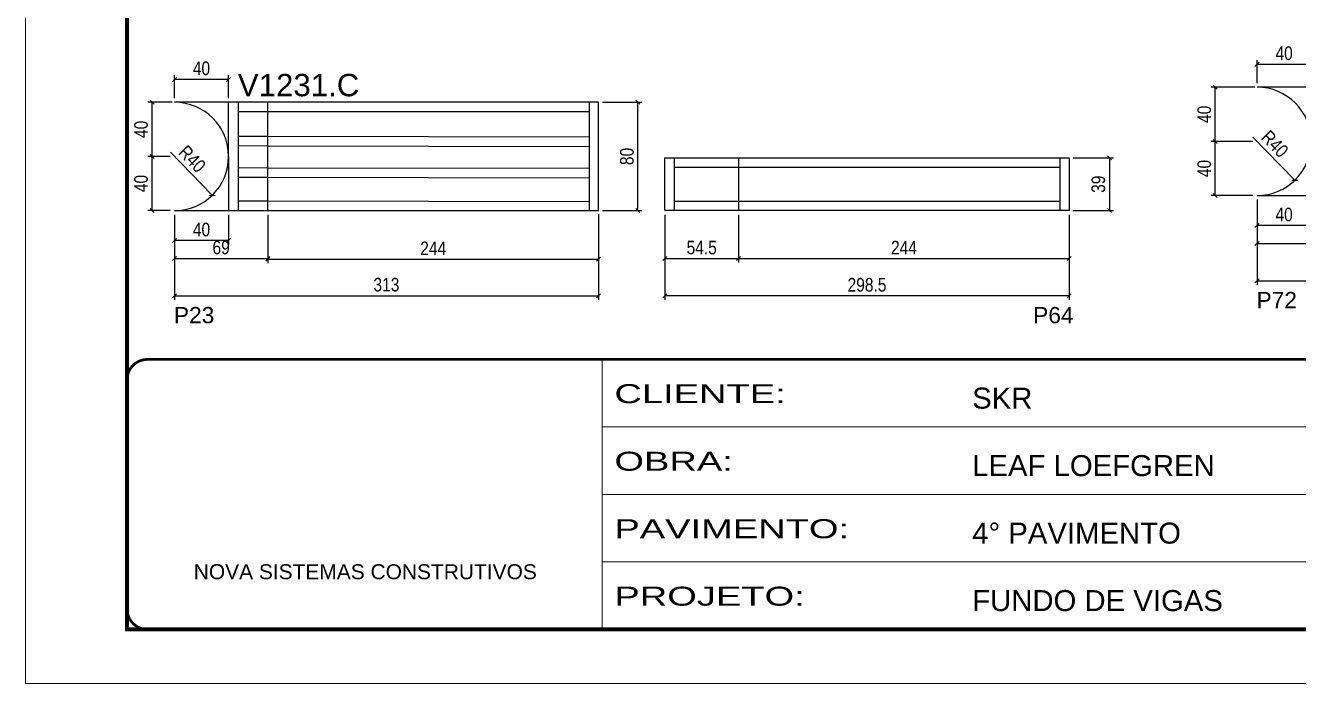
# Model space of a CAD drawing. Extents: x -4041 to 8212, y 239 to 4735.
# Drawn here: x -2456 to -1517, y 2537 to 3022 of the extents above; entities that cross this region are included whole.
import ezdxf

# ---------------------------------------------------------------- set-up
doc = ezdxf.new("R2010")
doc.units = 0
doc.linetypes.add('CONTINUO', pattern=[0])
doc.linetypes.add('DASHED', pattern=[0.75, 0.5, -0.25])
for name, color, linetype in [('5', 5, 'Continuous'), ('COTA', 241, 'Continuous'), ('NOMENCLATURA', 7, 'Continuous'), ('Painéis', 200, 'Continuous'), ('SARR_2.2x7', 40, 'Continuous')]:
    doc.layers.add(name, color=color, linetype=linetype)
doc.layers.add('Folhas', color=255, linetype='Continuous', lineweight=9)
doc.layers.add('SARRAFO DE PRESSAO', color=251, linetype='DASHED', lineweight=9)
doc.styles.add('ARIAL', font='arial.ttf')
doc.styles.add('COTA TECNICA', font='techl___.ttf', dxfattribs={"height": 10})
doc.styles.get("Standard").update_dxf_attribs({"font": 'arial.ttf'})
doc.styles.add('Tecnologia', font='')
doc.styles.get('Tecnologia').set_extended_font_data('Forgotten Futurist')
doc.dimstyles.new('PAINEL', dxfattribs={"dimtxt": 10, "dimasz": 3, "dimexe": 3, "dimexo": 3, "dimgap": 3, "dimtad": 1, "dimdec": 1, "dimzin": 12, "dimdsep": 46, "dimtxsty": 'COTA TECNICA', "dimblk1": 'OBLIQUE', "dimblk2": 'OBLIQUE', "dimsah": 1, "dimcen": 0.9, "dimclrd": 4, "dimclre": 4, "dimclrt": 240, "dimadec": 1, "dimazin": 3, "dimtfac": 1, "dimtdec": 1, "dimtmove": 0, "dimatfit": 3, "dimfxl": 1, "dimtolj": 1, "dimtzin": 12, "dimarcsym": 0})

# ---------------------------------------------------------------- blocks, each defined once
blk = doc.blocks.new('9999999999')
at = {"color": 30, "linetype": 'CONTINUO'}
for p, q in [((98564.56, 34230.21), (98564.56, 34429.45)), ((98564.56, 34379.64), (99583.98, 34379.64)), ((98564.56, 34329.83), (99487.98, 34329.83)), ((98564.56, 34280.02), (99487.98, 34280.02))]:
    blk.add_line(p, q, dxfattribs=at)
at = {"color": 30, "linetype": 'CONTINUO', "const_width": 2}
blk.add_lwpolyline([(99583.98, 34230.21), (99583.98, 34414.45, 0.414214), (99568.98, 34429.45), (98228.98, 34429.45, 0.414214), (98213.98, 34414.45), (98213.98, 34245.21, 0.414214), (98228.98, 34230.21), (99583.98, 34230.21)], format="xyb", dxfattribs=at)
at = {"layer": 'Folhas'}
blk.add_lwpolyline([(98138.98, 34190.21), (99623.98, 34190.21), (99623.98, 35240.21), (98138.98, 35240.21)], close=True, dxfattribs=at)
at = {"layer": 'Folhas', "color": 30, "const_width": 3}
blk.add_lwpolyline([(98213.98, 34230.21), (99583.98, 34230.21), (99583.98, 35200.21), (98213.98, 35200.21)], close=True, dxfattribs=at)
at = {"color": 7, "linetype": 'Continuous', "ltscale": 5, "style": 'ARIAL'}
for s, height, p in [('SKR', 15.483, (98837.68, 34393.13)), ('LEAF LOEFGREN', 15.4829, (98837.68, 34343.32)), ('4° PAVIMENTO', 15.4829, (98837.68, 34293.51)), ('NOVA SISTEMAS CONSTRUTIVOS', 11.0592, (98263.19, 34267.21)), ('FUNDO DE VIGAS', 15.4829, (98837.68, 34243.7))]:
    blk.add_text(s, height=height, dxfattribs=at).set_placement(p)
at = {"layer": 'Folhas', "color": 7, "style": 'Tecnologia', "width": 1.5}
for s, p in [('CLIENTE:', (98573.65, 34397.17)), ('OBRA:', (98573.65, 34347.31)), ('PAVIMENTO:', (98573.65, 34297.5)), ('PROJETO:', (98573.65, 34247.69))]:
    blk.add_text(s, height=14, dxfattribs=at).set_placement(p)
blk = doc.blocks.new('_Oblique')
at = {"color": 0, "linetype": 'ByBlock', "lineweight": -2}
blk.add_line((-0.5, -0.5), (0.5, 0.5), dxfattribs=at)
blk = doc.blocks.new('*D39')
at = {"layer": 'COTA', "color": 4, "lineweight": -2, "transparency": 16777216}
for p, q in [((-2346.37, 2882.73), (-2346.37, 2819.8)), ((-2033.37, 2882.73), (-2033.37, 2819.8)), ((-2346.37, 2822.8), (-2033.37, 2822.8))]:
    blk.add_line(p, q, dxfattribs=at)
at = {"layer": 'Defpoints', "color": 0, "transparency": 16777216}
for p in [(-2346.37, 2885.73), (-2033.37, 2885.73), (-2033.37, 2822.8)]:
    blk.add_point(p, dxfattribs=at)
at = {"layer": 'COTA', "color": 4, "lineweight": -2, "transparency": 16777216, "xscale": 3, "yscale": 3, "zscale": 3, "rotation": 180}
blk.add_blockref('_Oblique', (-2346.37, 2822.8), dxfattribs=at)
at = {"layer": 'COTA', "color": 4, "lineweight": -2, "transparency": 16777216, "xscale": 3, "yscale": 3, "zscale": 3}
blk.add_blockref('_Oblique', (-2033.37, 2822.8), dxfattribs=at)
at = {"layer": 'COTA', "color": 240, "transparency": 16777216, "insert": (-2189.87, 2831.02), "char_height": 10, "attachment_point": 5, "style": 'COTA TECNICA'}
blk.add_mtext('\\A1;313', dxfattribs=at)
blk = doc.blocks.new('*D40')
at = {"layer": 'COTA', "color": 4, "lineweight": -2, "transparency": 16777216}
for p, q in [((-1984.44, 2882.73), (-1984.44, 2819.8)), ((-1685.94, 2882.73), (-1685.94, 2819.8)), ((-1685.94, 2822.8), (-1984.44, 2822.8))]:
    blk.add_line(p, q, dxfattribs=at)
at = {"layer": 'Defpoints', "color": 0, "transparency": 16777216}
for p in [(-1984.44, 2885.73), (-1685.94, 2885.73), (-1984.44, 2822.8)]:
    blk.add_point(p, dxfattribs=at)
at = {"layer": 'COTA', "color": 4, "lineweight": -2, "transparency": 16777216, "xscale": 3, "yscale": 3, "zscale": 3, "rotation": 180}
blk.add_blockref('_Oblique', (-1984.44, 2822.8), dxfattribs=at)
at = {"layer": 'COTA', "color": 4, "lineweight": -2, "transparency": 16777216, "xscale": 3, "yscale": 3, "zscale": 3}
blk.add_blockref('_Oblique', (-1685.94, 2822.8), dxfattribs=at)
at = {"layer": 'COTA', "color": 240, "transparency": 16777216, "insert": (-1835.19, 2830.94), "char_height": 10, "attachment_point": 5, "style": 'COTA TECNICA'}
blk.add_mtext('\\A1;298.5', dxfattribs=at)
blk = doc.blocks.new('*D41')
at = {"layer": 'COTA', "color": 4, "lineweight": -2, "transparency": 16777216}
for p, q in [((-1682.94, 2924.73), (-1653.2, 2924.73)), ((-1656.2, 2924.73), (-1656.2, 2885.73)), ((-1682.94, 2885.73), (-1653.2, 2885.73))]:
    blk.add_line(p, q, dxfattribs=at)
at = {"layer": 'Defpoints', "color": 0, "transparency": 16777216}
for p in [(-1685.94, 2924.73), (-1685.94, 2885.73), (-1656.2, 2885.73)]:
    blk.add_point(p, dxfattribs=at)
at = {"layer": 'COTA', "color": 4, "lineweight": -2, "transparency": 16777216, "xscale": 3, "yscale": 3, "zscale": 3}
for p, rotation in [((-1656.2, 2924.73), 90), ((-1656.2, 2885.73), 270)]:
    blk.add_blockref('_Oblique', p, dxfattribs=dict(at, rotation=rotation))
at = {"layer": 'COTA', "color": 240, "transparency": 16777216, "insert": (-1664.45, 2905.23), "char_height": 10, "attachment_point": 5, "rotation": 90, "style": 'COTA TECNICA'}
blk.add_mtext('\\A1;39', dxfattribs=at)
blk = doc.blocks.new('*D42')
at = {"layer": 'COTA', "color": 4, "lineweight": -2, "transparency": 16777216}
for p, q in [((-2349.37, 2925.73), (-2365.86, 2925.73)), ((-2362.86, 2885.73), (-2362.86, 2925.73)), ((-2349.37, 2885.73), (-2365.86, 2885.73))]:
    blk.add_line(p, q, dxfattribs=at)
at = {"layer": 'Defpoints', "color": 0, "transparency": 16777216}
for p in [(-2362.86, 2925.73), (-2346.37, 2925.73), (-2346.37, 2885.73)]:
    blk.add_point(p, dxfattribs=at)
at = {"layer": 'COTA', "color": 4, "lineweight": -2, "transparency": 16777216, "xscale": 3, "yscale": 3, "zscale": 3}
for p, rotation in [((-2362.86, 2925.73), 90), ((-2362.86, 2885.73), 270)]:
    blk.add_blockref('_Oblique', p, dxfattribs=dict(at, rotation=rotation))
at = {"layer": 'COTA', "color": 240, "transparency": 16777216, "insert": (-2370.96, 2905.73), "char_height": 10, "attachment_point": 5, "rotation": 90, "style": 'COTA TECNICA'}
blk.add_mtext('\\A1;40', dxfattribs=at)
blk = doc.blocks.new('*D43')
at = {"layer": 'COTA', "color": 4, "lineweight": -2, "transparency": 16777216}
for p, q in [((-2348.1, 2965.71), (-2365.86, 2965.71)), ((-2362.86, 2925.73), (-2362.86, 2965.71)), ((-2349.37, 2925.73), (-2365.86, 2925.73))]:
    blk.add_line(p, q, dxfattribs=at)
at = {"layer": 'Defpoints', "color": 0, "transparency": 16777216}
for p in [(-2362.86, 2965.71), (-2345.1, 2965.71), (-2346.37, 2925.73)]:
    blk.add_point(p, dxfattribs=at)
at = {"layer": 'COTA', "color": 4, "lineweight": -2, "transparency": 16777216, "xscale": 3, "yscale": 3, "zscale": 3}
for p, rotation in [((-2362.86, 2965.71), 90), ((-2362.86, 2925.73), 270)]:
    blk.add_blockref('_Oblique', p, dxfattribs=dict(at, rotation=rotation))
at = {"layer": 'COTA', "color": 240, "transparency": 16777216, "insert": (-2370.96, 2945.72), "char_height": 10, "attachment_point": 5, "rotation": 90, "style": 'COTA TECNICA'}
blk.add_mtext('\\A1;40', dxfattribs=at)
blk = doc.blocks.new('*D44')
at = {"layer": 'COTA', "color": 4, "lineweight": -2, "transparency": 16777216}
for p, q in [((-2346.37, 2968.73), (-2346.37, 2985.62)), ((-2306.37, 2982.62), (-2346.37, 2982.62)), ((-2306.37, 2968.73), (-2306.37, 2985.62))]:
    blk.add_line(p, q, dxfattribs=at)
at = {"layer": 'Defpoints', "color": 0, "transparency": 16777216}
for p in [(-2346.37, 2982.62), (-2346.37, 2965.73), (-2306.37, 2965.73)]:
    blk.add_point(p, dxfattribs=at)
at = {"layer": 'COTA', "color": 4, "lineweight": -2, "transparency": 16777216, "xscale": 3, "yscale": 3, "zscale": 3, "rotation": 180}
blk.add_blockref('_Oblique', (-2346.37, 2982.62), dxfattribs=at)
at = {"layer": 'COTA', "color": 4, "lineweight": -2, "transparency": 16777216, "xscale": 3, "yscale": 3, "zscale": 3}
blk.add_blockref('_Oblique', (-2306.37, 2982.62), dxfattribs=at)
at = {"layer": 'COTA', "color": 240, "transparency": 16777216, "insert": (-2326.37, 2990.72), "char_height": 10, "attachment_point": 5, "style": 'COTA TECNICA'}
blk.add_mtext('\\A1;40', dxfattribs=at)
blk = doc.blocks.new('*D45')
at = {"layer": 'COTA', "color": 4, "lineweight": -2, "transparency": 16777216}
for p, q in [((-2346.37, 2882.73), (-2346.37, 2860.61)), ((-2306.37, 2882.73), (-2306.37, 2860.61)), ((-2306.37, 2863.61), (-2346.37, 2863.61))]:
    blk.add_line(p, q, dxfattribs=at)
at = {"layer": 'Defpoints', "color": 0, "transparency": 16777216}
for p in [(-2346.37, 2885.73), (-2306.37, 2885.73), (-2346.37, 2863.61)]:
    blk.add_point(p, dxfattribs=at)
at = {"layer": 'COTA', "color": 4, "lineweight": -2, "transparency": 16777216, "xscale": 3, "yscale": 3, "zscale": 3, "rotation": 180}
blk.add_blockref('_Oblique', (-2346.37, 2863.61), dxfattribs=at)
at = {"layer": 'COTA', "color": 4, "lineweight": -2, "transparency": 16777216, "xscale": 3, "yscale": 3, "zscale": 3}
blk.add_blockref('_Oblique', (-2306.37, 2863.61), dxfattribs=at)
at = {"layer": 'COTA', "color": 240, "transparency": 16777216, "insert": (-2326.37, 2871.71), "char_height": 10, "attachment_point": 5, "style": 'COTA TECNICA'}
blk.add_mtext('\\A1;40', dxfattribs=at)
blk = doc.blocks.new('*D46')
at = {"layer": 'COTA', "color": 4, "lineweight": -2, "transparency": 16777216}
blk.add_line((-2349.35, 2928.79), (-2318.5, 2897.04), dxfattribs=at)
at = {"layer": 'Defpoints', "color": 0, "transparency": 16777216}
for p in [(-2346.37, 2925.73), (-2318.5, 2897.04)]:
    blk.add_point(p, dxfattribs=at)
at = {"layer": 'COTA', "color": 4, "lineweight": -2, "transparency": 16777216, "xscale": 3, "yscale": 3, "zscale": 3, "rotation": 314.1689879656073}
blk.add_blockref('_Oblique', (-2318.5, 2897.04), dxfattribs=at)
at = {"layer": 'COTA', "color": 240, "transparency": 16777216, "insert": (-2333.24, 2923.84), "char_height": 10, "attachment_point": 5, "rotation": 314.16899, "style": 'COTA TECNICA'}
blk.add_mtext('\\A1;R40', dxfattribs=at)
blk = doc.blocks.new('*D47')
at = {"layer": 'COTA', "color": 4, "lineweight": -2, "transparency": 16777216}
for p, q in [((-2030.37, 2965.73), (-2001.28, 2965.73)), ((-2004.28, 2885.73), (-2004.28, 2965.73)), ((-2030.37, 2885.73), (-2001.28, 2885.73))]:
    blk.add_line(p, q, dxfattribs=at)
at = {"layer": 'Defpoints', "color": 0, "transparency": 16777216}
for p in [(-2033.37, 2965.73), (-2004.28, 2965.73), (-2033.37, 2885.73)]:
    blk.add_point(p, dxfattribs=at)
at = {"layer": 'COTA', "color": 4, "lineweight": -2, "transparency": 16777216, "xscale": 3, "yscale": 3, "zscale": 3}
for p, rotation in [((-2004.28, 2965.73), 90), ((-2004.28, 2885.73), 270)]:
    blk.add_blockref('_Oblique', p, dxfattribs=dict(at, rotation=rotation))
at = {"layer": 'COTA', "color": 240, "transparency": 16777216, "insert": (-2012.4, 2925.73), "char_height": 10, "attachment_point": 5, "rotation": 90, "style": 'COTA TECNICA'}
blk.add_mtext('\\A1;80', dxfattribs=at)
blk = doc.blocks.new('*D110')
at = {"layer": 'COTA', "color": 4, "lineweight": -2, "transparency": 16777216}
for p, q in [((-2346.37, 2882.73), (-2346.37, 2847.33)), ((-2277.37, 2882.73), (-2277.37, 2847.33)), ((-2346.37, 2850.33), (-2277.37, 2850.33))]:
    blk.add_line(p, q, dxfattribs=at)
at = {"layer": 'Defpoints', "color": 0, "transparency": 16777216}
for p in [(-2346.37, 2885.73), (-2277.37, 2885.73), (-2277.37, 2850.33)]:
    blk.add_point(p, dxfattribs=at)
at = {"layer": 'COTA', "color": 4, "lineweight": -2, "transparency": 16777216, "xscale": 3, "yscale": 3, "zscale": 3, "rotation": 180}
blk.add_blockref('_Oblique', (-2346.37, 2850.33), dxfattribs=at)
at = {"layer": 'COTA', "color": 4, "lineweight": -2, "transparency": 16777216, "xscale": 3, "yscale": 3, "zscale": 3}
blk.add_blockref('_Oblique', (-2277.37, 2850.33), dxfattribs=at)
at = {"layer": 'COTA', "color": 240, "transparency": 16777216, "insert": (-2311.87, 2858.46), "char_height": 10, "attachment_point": 5, "style": 'COTA TECNICA'}
blk.add_mtext('\\A1;69', dxfattribs=at)
blk = doc.blocks.new('*D111')
at = {"layer": 'COTA', "color": 4, "lineweight": -2, "transparency": 16777216}
for p, q in [((-2277.37, 2882.73), (-2277.37, 2846.83)), ((-2033.37, 2883.23), (-2033.37, 2846.83)), ((-2277.37, 2849.83), (-2033.37, 2849.83))]:
    blk.add_line(p, q, dxfattribs=at)
at = {"layer": 'Defpoints', "color": 0, "transparency": 16777216}
for p in [(-2277.37, 2885.73), (-2033.37, 2886.23), (-2033.37, 2849.83)]:
    blk.add_point(p, dxfattribs=at)
at = {"layer": 'COTA', "color": 4, "lineweight": -2, "transparency": 16777216, "xscale": 3, "yscale": 3, "zscale": 3, "rotation": 180}
blk.add_blockref('_Oblique', (-2277.37, 2849.83), dxfattribs=at)
at = {"layer": 'COTA', "color": 4, "lineweight": -2, "transparency": 16777216, "xscale": 3, "yscale": 3, "zscale": 3}
blk.add_blockref('_Oblique', (-2033.37, 2849.83), dxfattribs=at)
at = {"layer": 'COTA', "color": 240, "transparency": 16777216, "insert": (-2155.37, 2857.9), "char_height": 10, "attachment_point": 5, "style": 'COTA TECNICA'}
blk.add_mtext('\\A1;244', dxfattribs=at)
blk = doc.blocks.new('*D112')
at = {"layer": 'COTA', "color": 4, "lineweight": -2, "transparency": 16777216}
for p, q in [((-1984.44, 2882.73), (-1984.44, 2847.33)), ((-1929.94, 2882.73), (-1929.94, 2847.33)), ((-1984.44, 2850.33), (-1929.94, 2850.33))]:
    blk.add_line(p, q, dxfattribs=at)
at = {"layer": 'Defpoints', "color": 0, "transparency": 16777216}
for p in [(-1984.44, 2885.73), (-1929.94, 2885.73), (-1929.94, 2850.33)]:
    blk.add_point(p, dxfattribs=at)
at = {"layer": 'COTA', "color": 4, "lineweight": -2, "transparency": 16777216, "xscale": 3, "yscale": 3, "zscale": 3, "rotation": 180}
blk.add_blockref('_Oblique', (-1984.44, 2850.33), dxfattribs=at)
at = {"layer": 'COTA', "color": 4, "lineweight": -2, "transparency": 16777216, "xscale": 3, "yscale": 3, "zscale": 3}
blk.add_blockref('_Oblique', (-1929.94, 2850.33), dxfattribs=at)
at = {"layer": 'COTA', "color": 240, "transparency": 16777216, "insert": (-1957.19, 2858.44), "char_height": 10, "attachment_point": 5, "style": 'COTA TECNICA'}
blk.add_mtext('\\A1;54.5', dxfattribs=at)
blk = doc.blocks.new('*D113')
at = {"layer": 'COTA', "color": 4, "lineweight": -2, "transparency": 16777216}
for p, q in [((-1929.94, 2882.73), (-1929.94, 2847.33)), ((-1685.94, 2882.73), (-1685.94, 2847.33)), ((-1929.94, 2850.33), (-1685.94, 2850.33))]:
    blk.add_line(p, q, dxfattribs=at)
at = {"layer": 'Defpoints', "color": 0, "transparency": 16777216}
for p in [(-1929.94, 2885.73), (-1685.94, 2885.73), (-1685.94, 2850.33)]:
    blk.add_point(p, dxfattribs=at)
at = {"layer": 'COTA', "color": 4, "lineweight": -2, "transparency": 16777216, "xscale": 3, "yscale": 3, "zscale": 3, "rotation": 180}
blk.add_blockref('_Oblique', (-1929.94, 2850.33), dxfattribs=at)
at = {"layer": 'COTA', "color": 4, "lineweight": -2, "transparency": 16777216, "xscale": 3, "yscale": 3, "zscale": 3}
blk.add_blockref('_Oblique', (-1685.94, 2850.33), dxfattribs=at)
at = {"layer": 'COTA', "color": 240, "transparency": 16777216, "insert": (-1807.94, 2858.4), "char_height": 10, "attachment_point": 5, "style": 'COTA TECNICA'}
blk.add_mtext('\\A1;244', dxfattribs=at)
blk = doc.blocks.new('*D56')
at = {"layer": 'COTA', "color": 4, "lineweight": -2, "transparency": 16777216}
for p, q in [((-1547.34, 2893.83), (-1547.34, 2830.91)), ((-1091.34, 2893.83), (-1091.34, 2830.91)), ((-1547.34, 2833.91), (-1091.34, 2833.91))]:
    blk.add_line(p, q, dxfattribs=at)
at = {"layer": 'Defpoints', "color": 0, "transparency": 16777216}
for p in [(-1547.34, 2896.83), (-1091.34, 2896.83), (-1091.34, 2833.91)]:
    blk.add_point(p, dxfattribs=at)
at = {"layer": 'COTA', "color": 4, "lineweight": -2, "transparency": 16777216, "xscale": 3, "yscale": 3, "zscale": 3, "rotation": 180}
blk.add_blockref('_Oblique', (-1547.34, 2833.91), dxfattribs=at)
at = {"layer": 'COTA', "color": 4, "lineweight": -2, "transparency": 16777216, "xscale": 3, "yscale": 3, "zscale": 3}
blk.add_blockref('_Oblique', (-1091.34, 2833.91), dxfattribs=at)
at = {"layer": 'COTA', "color": 240, "transparency": 16777216, "insert": (-1319.34, 2842.02), "char_height": 10, "attachment_point": 5, "style": 'COTA TECNICA'}
blk.add_mtext('\\A1;456', dxfattribs=at)
blk = doc.blocks.new('*D57')
at = {"layer": 'COTA', "color": 4, "lineweight": -2, "transparency": 16777216}
for p, q in [((-1550.34, 2936.83), (-1581.15, 2936.83)), ((-1578.15, 2896.83), (-1578.15, 2936.83)), ((-1550.34, 2896.83), (-1581.15, 2896.83))]:
    blk.add_line(p, q, dxfattribs=at)
at = {"layer": 'Defpoints', "color": 0, "transparency": 16777216}
for p in [(-1578.15, 2936.83), (-1547.34, 2936.83), (-1547.34, 2896.83)]:
    blk.add_point(p, dxfattribs=at)
at = {"layer": 'COTA', "color": 4, "lineweight": -2, "transparency": 16777216, "xscale": 3, "yscale": 3, "zscale": 3}
for p, rotation in [((-1578.15, 2936.83), 90), ((-1578.15, 2896.83), 270)]:
    blk.add_blockref('_Oblique', p, dxfattribs=dict(at, rotation=rotation))
at = {"layer": 'COTA', "color": 240, "transparency": 16777216, "insert": (-1586.25, 2916.83), "char_height": 10, "attachment_point": 5, "rotation": 90, "style": 'COTA TECNICA'}
blk.add_mtext('\\A1;40', dxfattribs=at)
blk = doc.blocks.new('*D58')
at = {"layer": 'COTA', "color": 4, "lineweight": -2, "transparency": 16777216}
for p, q in [((-1549.07, 2976.81), (-1581.15, 2976.81)), ((-1578.15, 2936.83), (-1578.15, 2976.81)), ((-1550.34, 2936.83), (-1581.15, 2936.83))]:
    blk.add_line(p, q, dxfattribs=at)
at = {"layer": 'Defpoints', "color": 0, "transparency": 16777216}
for p in [(-1578.15, 2976.81), (-1546.07, 2976.81), (-1547.34, 2936.83)]:
    blk.add_point(p, dxfattribs=at)
at = {"layer": 'COTA', "color": 4, "lineweight": -2, "transparency": 16777216, "xscale": 3, "yscale": 3, "zscale": 3}
for p, rotation in [((-1578.15, 2976.81), 90), ((-1578.15, 2936.83), 270)]:
    blk.add_blockref('_Oblique', p, dxfattribs=dict(at, rotation=rotation))
at = {"layer": 'COTA', "color": 240, "transparency": 16777216, "insert": (-1586.25, 2956.82), "char_height": 10, "attachment_point": 5, "rotation": 90, "style": 'COTA TECNICA'}
blk.add_mtext('\\A1;40', dxfattribs=at)
blk = doc.blocks.new('*D59')
at = {"layer": 'COTA', "color": 4, "lineweight": -2, "transparency": 16777216}
for p, q in [((-1547.34, 2979.83), (-1547.34, 2996.72)), ((-1507.34, 2993.72), (-1547.34, 2993.72)), ((-1507.34, 2979.83), (-1507.34, 2996.72))]:
    blk.add_line(p, q, dxfattribs=at)
at = {"layer": 'Defpoints', "color": 0, "transparency": 16777216}
for p in [(-1547.34, 2993.72), (-1547.34, 2976.83), (-1507.34, 2976.83)]:
    blk.add_point(p, dxfattribs=at)
at = {"layer": 'COTA', "color": 4, "lineweight": -2, "transparency": 16777216, "xscale": 3, "yscale": 3, "zscale": 3, "rotation": 180}
blk.add_blockref('_Oblique', (-1547.34, 2993.72), dxfattribs=at)
at = {"layer": 'COTA', "color": 4, "lineweight": -2, "transparency": 16777216, "xscale": 3, "yscale": 3, "zscale": 3}
blk.add_blockref('_Oblique', (-1507.34, 2993.72), dxfattribs=at)
at = {"layer": 'COTA', "color": 240, "transparency": 16777216, "insert": (-1527.34, 3001.83), "char_height": 10, "attachment_point": 5, "style": 'COTA TECNICA'}
blk.add_mtext('\\A1;40', dxfattribs=at)
blk = doc.blocks.new('*D60')
at = {"layer": 'COTA', "color": 4, "lineweight": -2, "transparency": 16777216}
for p, q in [((-1547.34, 2893.83), (-1547.34, 2871.71)), ((-1507.34, 2893.83), (-1507.34, 2871.71)), ((-1507.34, 2874.71), (-1547.34, 2874.71))]:
    blk.add_line(p, q, dxfattribs=at)
at = {"layer": 'Defpoints', "color": 0, "transparency": 16777216}
for p in [(-1547.34, 2896.83), (-1507.34, 2896.83), (-1547.34, 2874.71)]:
    blk.add_point(p, dxfattribs=at)
at = {"layer": 'COTA', "color": 4, "lineweight": -2, "transparency": 16777216, "xscale": 3, "yscale": 3, "zscale": 3, "rotation": 180}
blk.add_blockref('_Oblique', (-1547.34, 2874.71), dxfattribs=at)
at = {"layer": 'COTA', "color": 4, "lineweight": -2, "transparency": 16777216, "xscale": 3, "yscale": 3, "zscale": 3}
blk.add_blockref('_Oblique', (-1507.34, 2874.71), dxfattribs=at)
at = {"layer": 'COTA', "color": 240, "transparency": 16777216, "insert": (-1527.34, 2882.81), "char_height": 10, "attachment_point": 5, "style": 'COTA TECNICA'}
blk.add_mtext('\\A1;40', dxfattribs=at)
blk = doc.blocks.new('*D61')
at = {"layer": 'COTA', "color": 4, "lineweight": -2, "transparency": 16777216}
blk.add_line((-1550.32, 2939.9), (-1519.47, 2908.14), dxfattribs=at)
at = {"layer": 'Defpoints', "color": 0, "transparency": 16777216}
for p in [(-1547.34, 2936.83), (-1519.47, 2908.14)]:
    blk.add_point(p, dxfattribs=at)
at = {"layer": 'COTA', "color": 4, "lineweight": -2, "transparency": 16777216, "xscale": 3, "yscale": 3, "zscale": 3, "rotation": 314.1689879656087}
blk.add_blockref('_Oblique', (-1519.47, 2908.14), dxfattribs=at)
at = {"layer": 'COTA', "color": 240, "transparency": 16777216, "insert": (-1534.21, 2934.95), "char_height": 10, "attachment_point": 5, "rotation": 314.16899, "style": 'COTA TECNICA'}
blk.add_mtext('\\A1;R40', dxfattribs=at)
blk = doc.blocks.new('*D133')
at = {"layer": 'COTA', "color": 4, "lineweight": -2, "transparency": 16777216}
for p, q in [((-1547.34, 2893.83), (-1547.34, 2858.44)), ((-1330.84, 2893.83), (-1330.84, 2858.44)), ((-1547.34, 2861.44), (-1330.84, 2861.44))]:
    blk.add_line(p, q, dxfattribs=at)
at = {"layer": 'Defpoints', "color": 0, "transparency": 16777216}
for p in [(-1547.34, 2896.83), (-1330.84, 2896.83), (-1330.84, 2861.44)]:
    blk.add_point(p, dxfattribs=at)
at = {"layer": 'COTA', "color": 4, "lineweight": -2, "transparency": 16777216, "xscale": 3, "yscale": 3, "zscale": 3, "rotation": 180}
blk.add_blockref('_Oblique', (-1547.34, 2861.44), dxfattribs=at)
at = {"layer": 'COTA', "color": 4, "lineweight": -2, "transparency": 16777216, "xscale": 3, "yscale": 3, "zscale": 3}
blk.add_blockref('_Oblique', (-1330.84, 2861.44), dxfattribs=at)
at = {"layer": 'COTA', "color": 240, "transparency": 16777216, "insert": (-1439.09, 2869.55), "char_height": 10, "attachment_point": 5, "style": 'COTA TECNICA'}
blk.add_mtext('\\A1;216.5', dxfattribs=at)

msp = doc.modelspace()

# ---------------------------------------------------------------- linework, layer by layer
at = {"layer": 'Painéis'}
for p, q in [((-1143.84, 2976.83), (-1547.34, 2976.83)), ((-2033.37, 2965.73), (-2346.37, 2965.73)), ((-2277.37, 2885.73), (-2277.37, 2965.73)), ((-2033.37, 2886.23), (-2033.37, 2965.73)), ((-1984.44, 2885.73), (-1984.44, 2924.73)), ((-1984.44, 2924.73), (-1685.94, 2924.73)), ((-1929.94, 2924.73), (-1929.94, 2885.73)), ((-1685.94, 2924.73), (-1685.94, 2885.73)), ((-1547.34, 2896.83), (-1091.34, 2896.83)), ((-2346.37, 2885.73), (-2215.37, 2885.73)), ((-2215.37, 2885.73), (-2033.37, 2885.73)), ((-2033.37, 2885.73), (-2033.37, 2886.23)), ((-1685.94, 2885.73), (-1984.44, 2885.73))]:
    msp.add_line(p, q, dxfattribs=at)
for centre in [(-1547.34, 2936.83), (-2346.37, 2925.73)]:
    msp.add_arc(centre, 40, 270, 90, dxfattribs=at)
at = {"layer": 'SARR_2.2x7', "linetype": 'Continuous'}
for p, q in [((-2306.37, 2925.73), (-2306.37, 2965.73)), ((-2299.37, 2965.73), (-2299.37, 2885.73)), ((-2040.37, 2965.73), (-2040.37, 2885.73)), ((-2277.37, 2958.73), (-2299.37, 2958.73)), ((-2040.37, 2958.73), (-2277.37, 2958.73)), ((-2277.37, 2940.39), (-2299.37, 2940.44)), ((-2277.37, 2933.39), (-2299.37, 2933.44)), ((-2040.37, 2939.94), (-2277.37, 2940.39)), ((-2040.37, 2932.94), (-2277.37, 2933.39)), ((-2306.37, 2925.73), (-2306.37, 2885.73)), ((-1977.44, 2924.73), (-1977.44, 2885.73)), ((-1692.94, 2924.73), (-1692.94, 2885.73)), ((-2277.37, 2917.18), (-2299.37, 2917.22)), ((-2040.37, 2916.72), (-2277.37, 2917.18)), ((-1977.44, 2917.73), (-1692.94, 2917.73)), ((-2277.37, 2910.18), (-2299.37, 2910.22)), ((-2040.37, 2909.72), (-2277.37, 2910.18)), ((-2277.37, 2892.68), (-2299.37, 2892.73)), ((-2040.37, 2892.23), (-2277.37, 2892.68)), ((-1977.44, 2892.73), (-1692.94, 2892.73))]:
    msp.add_line(p, q, dxfattribs=at)

# ---------------------------------------------------------------- block references
at = {"layer": 'SARRAFO DE PRESSAO', "color": 6, "linetype": 'ByBlock'}
msp.add_blockref('9999999999', (-100595.27, -31653.56), dxfattribs=at)

# ---------------------------------------------------------------- texts
at = {"layer": '5', "linetype": 'Continuous'}
for s, p in [('P72', (-1547.71, 2813.71)), ('P23', (-2346.74, 2802.6)), ('P64', (-1712.56, 2802.6))]:
    msp.add_text(s, height=12, rotation=359.99996, dxfattribs=at).set_placement(p)
at = {"layer": 'NOMENCLATURA', "linetype": 'Continuous'}
msp.add_text('V1231.C', height=16.5, dxfattribs=at).set_placement((-2299.57, 2970.16))

# ---------------------------------------------------------------- dimensions: what is measured, and where the dimension line sits
at = {"layer": 'COTA'}
for base, p1, p2, picture, middle in [((-1547.34, 2993.72), (-1507.34, 2976.83), (-1547.34, 2976.83), '*D59', (-1527.34, 3001.83)), ((-2346.37, 2982.62), (-2306.37, 2965.73), (-2346.37, 2965.73), '*D44', (-2326.37, 2990.72)), ((-1091.34, 2833.91), (-1547.34, 2896.83), (-1091.34, 2896.83), '*D56', (-1319.34, 2842.02)), ((-1547.34, 2874.71), (-1507.34, 2896.83), (-1547.34, 2896.83), '*D60', (-1527.34, 2882.81)), ((-1330.84, 2861.44), (-1547.34, 2896.83), (-1330.84, 2896.83), '*D133', (-1439.09, 2869.55)), ((-2033.37, 2822.8), (-2346.37, 2885.73), (-2033.37, 2885.73), '*D39', (-2189.87, 2831.02)), ((-2346.37, 2863.61), (-2306.37, 2885.73), (-2346.37, 2885.73), '*D45', (-2326.37, 2871.71)), ((-2277.37, 2850.33), (-2346.37, 2885.73), (-2277.37, 2885.73), '*D110', (-2311.87, 2858.46)), ((-1984.44, 2822.8), (-1685.94, 2885.73), (-1984.44, 2885.73), '*D40', (-1835.19, 2830.94)), ((-1929.94, 2850.33), (-1984.44, 2885.73), (-1929.94, 2885.73), '*D112', (-1957.19, 2858.44))]:
    dim = msp.add_linear_dim(base=base, p1=p1, p2=p2, dimstyle='PAINEL', dxfattribs=at)
    dim.commit()
    dim.dimension.update_dxf_attribs({"geometry": picture, "text_midpoint": middle})
for base, p1, p2, picture, middle in [((-1578.15, 2976.81), (-1547.34, 2936.83), (-1546.07, 2976.81), '*D58', (-1586.25, 2956.82)), ((-2362.86, 2965.71), (-2346.37, 2925.73), (-2345.1, 2965.71), '*D43', (-2370.96, 2945.72)), ((-2004.28, 2965.73), (-2033.37, 2885.73), (-2033.37, 2965.73), '*D47', (-2012.4, 2925.73)), ((-1578.15, 2936.83), (-1547.34, 2896.83), (-1547.34, 2936.83), '*D57', (-1586.25, 2916.83)), ((-2362.86, 2925.73), (-2346.37, 2885.73), (-2346.37, 2925.73), '*D42', (-2370.96, 2905.73)), ((-1656.2, 2885.73), (-1685.94, 2924.73), (-1685.94, 2885.73), '*D41', (-1664.45, 2905.23))]:
    dim = msp.add_linear_dim(base=base, p1=p1, p2=p2, angle=90, dimstyle='PAINEL', dxfattribs=at)
    dim.commit()
    dim.dimension.update_dxf_attribs({"geometry": picture, "text_midpoint": middle})
for center, mpoint, picture, middle in [((-1547.34, 2936.83), (-1519.47, 2908.14), '*D61', (-1540.02, 2929.3)), ((-2346.37, 2925.73), (-2318.5, 2897.04), '*D46', (-2339.05, 2918.19))]:
    dim = msp.add_radius_dim(center=center, mpoint=mpoint, dimstyle='PAINEL', dxfattribs=at)
    dim.commit()
    dim.dimension.update_dxf_attribs({"geometry": picture, "text_midpoint": middle, "dimtype": 164})
for base, p1, p2, picture, middle in [((-2033.37, 2849.83), (-2277.37, 2885.73), (-2033.37, 2886.23), '*D111', (-2155.37, 2857.9)), ((-1685.94, 2850.33), (-1929.94, 2885.73), (-1685.94, 2885.73), '*D113', (-1807.94, 2858.4))]:
    dim = msp.add_linear_dim(base=base, p1=p1, p2=p2, dimstyle='PAINEL', override={"dimtmove": 1}, dxfattribs=at)
    dim.commit()
    dim.dimension.update_dxf_attribs({"geometry": picture, "text_midpoint": middle})

doc.saveas('drawing.dxf')
